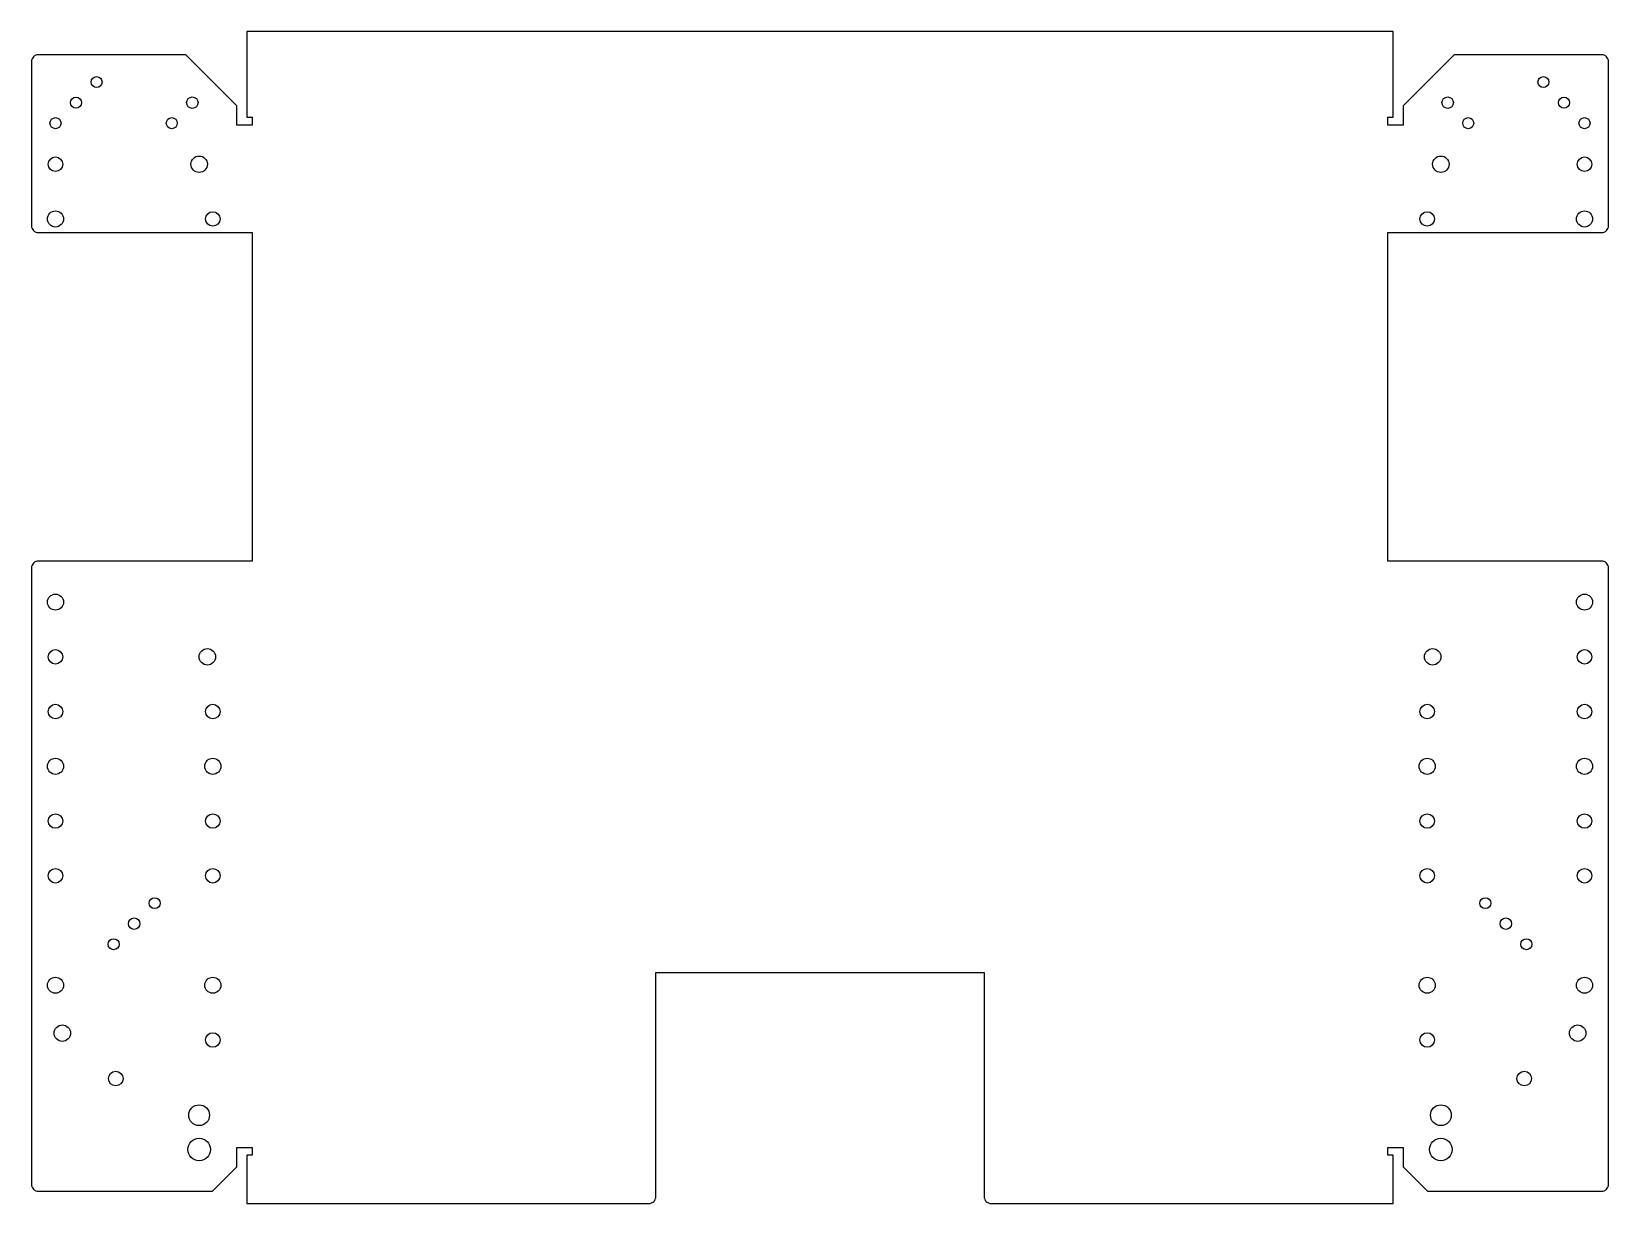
# Model space of a CAD drawing. Extents: x -3.9 to 24.9, y -21.4 to 0.
import ezdxf

# ---------------------------------------------------------------- set-up
doc = ezdxf.new("R2010")
doc.units = 0
doc.layers.get('0').update_dxf_attribs({"linetype": 'CONTINUOUS'})

msp = doc.modelspace()

# ---------------------------------------------------------------- linework, layer by layer
msp.add_lwpolyline([(20.95, 0), (0, 0), (0, -1.567), (0.1, -1.567), (0.1, -1.709), (-0.183, -1.709), (-0.183, -1.355), (-1.114, -0.424), (-3.808, -0.424, 0.414214), (-3.933, -0.549), (-3.933, -3.549, 0.414214), (-3.808, -3.674), (0.1, -3.674), (0.1, -9.674), (-3.808, -9.674, 0.414214), (-3.933, -9.799), (-3.933, -21.063, 0.414214), (-3.808, -21.188), (-0.629, -21.188), (-0.183, -20.742), (-0.183, -20.389), (0.1, -20.389), (0.1, -20.53), (0, -20.53), (0, -21.411), (7.35, -21.411, 0.414214), (7.475, -21.286), (7.475, -17.188), (13.475, -17.188), (13.475, -21.286, 0.414214), (13.6, -21.411), (20.95, -21.411), (20.95, -20.53), (20.85, -20.53), (20.85, -20.389), (21.133, -20.389), (21.133, -20.742), (21.579, -21.188), (24.758, -21.188, 0.414214), (24.883, -21.063), (24.883, -9.799, 0.414214), (24.758, -9.674), (20.85, -9.674), (20.85, -3.674), (24.758, -3.674, 0.414214), (24.883, -3.549), (24.883, -0.549, 0.414214), (24.758, -0.424), (22.064, -0.424), (21.133, -1.355), (21.133, -1.709), (20.85, -1.709), (20.85, -1.567), (20.95, -1.567)], format="xyb", close=True)
for centre, radius in [((-2.745, -0.924), 0.1), ((23.695, -0.924), 0.1), ((-3.12, -1.299), 0.1), ((-0.995, -1.299), 0.105), ((21.945, -1.299), 0.105), ((24.07, -1.299), 0.1), ((-3.495, -1.674), 0.101), ((-1.37, -1.674), 0.101), ((22.32, -1.674), 0.101), ((24.445, -1.674), 0.101), ((-3.495, -2.424), 0.133), ((-0.87, -2.424), 0.15), ((21.82, -2.424), 0.15), ((24.445, -2.424), 0.133), ((-3.495, -3.424), 0.147), ((-0.62, -3.424), 0.133), ((21.57, -3.424), 0.133), ((24.445, -3.424), 0.147), ((-3.495, -10.424), 0.147), ((24.445, -10.424), 0.147), ((-3.495, -11.424), 0.133), ((-0.72, -11.424), 0.15), ((21.67, -11.424), 0.15), ((24.445, -11.424), 0.133), ((-3.495, -12.424), 0.133), ((-0.62, -12.424), 0.133), ((21.57, -12.424), 0.133), ((24.445, -12.424), 0.133), ((-3.495, -13.424), 0.147), ((-0.62, -13.424), 0.147), ((21.57, -13.424), 0.147), ((24.445, -13.424), 0.147), ((-3.495, -14.424), 0.133), ((-0.62, -14.424), 0.133), ((21.57, -14.424), 0.133), ((24.445, -14.424), 0.133), ((-3.495, -15.424), 0.133), ((-0.62, -15.424), 0.133), ((21.57, -15.424), 0.133), ((24.445, -15.424), 0.133), ((-1.683, -15.924), 0.1), ((22.633, -15.924), 0.1), ((-2.058, -16.299), 0.105), ((23.008, -16.299), 0.105), ((-2.433, -16.674), 0.101), ((23.383, -16.674), 0.101), ((-3.495, -17.424), 0.147), ((-0.62, -17.424), 0.147), ((21.57, -17.424), 0.147), ((24.445, -17.424), 0.147), ((-3.37, -18.299), 0.15), ((24.32, -18.299), 0.15), ((-0.62, -18.424), 0.133), ((21.57, -18.424), 0.133), ((-2.394, -19.128), 0.133), ((23.344, -19.128), 0.133), ((-0.87, -19.799), 0.19), ((21.82, -19.799), 0.19), ((-0.87, -20.424), 0.206), ((21.82, -20.424), 0.206)]:
    msp.add_circle(centre, radius)

doc.saveas('drawing.dxf')
